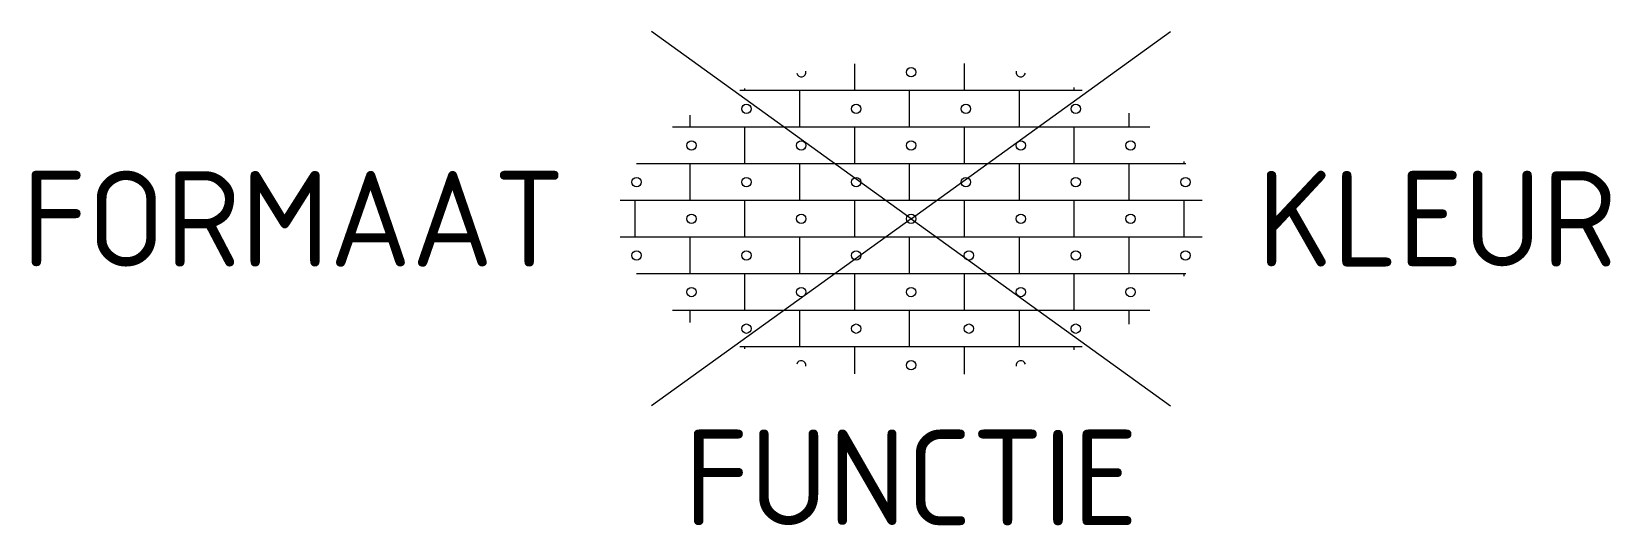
# Model space of a CAD drawing. Header units: metres. Extents: x -16.6 to 13.2, y -5.8 to 3.5.
import ezdxf
from ezdxf.enums import TextEntityAlignment as Align

# ---------------------------------------------------------------- set-up
doc = ezdxf.new("R2010")
doc.units = ezdxf.units.M
doc.styles.add('NLCS-ISO', font='NLCS-ISO.ttf')

msp = doc.modelspace()

# ---------------------------------------------------------------- linework, layer by layer
for p, q in [((0, 0), (-4.895, 3.524)), ((0, 0), (4.895, 3.524)), ((-1.063, 2.415), (-1.063, 2.919)), ((1.007, 2.415), (1.007, 2.925)), ((3.227, 2.415), (-3.227, 2.415)), ((-3.133, 2.415), (-3.133, 2.451)), ((-2.098, 1.725), (-2.098, 2.415)), ((-0.028, 1.725), (-0.028, 2.415)), ((2.042, 1.725), (2.042, 2.415)), ((3.077, 2.415), (3.077, 2.471)), ((-4.168, 1.725), (-4.168, 1.953)), ((4.112, 1.725), (4.112, 1.987)), ((4.501, 1.725), (-4.501, 1.725)), ((-3.133, 1.035), (-3.133, 1.725)), ((-1.063, 1.035), (-1.063, 1.725)), ((1.007, 1.035), (1.007, 1.725)), ((3.077, 1.035), (3.077, 1.725)), ((5.18, 1.035), (-5.18, 1.035)), ((-4.168, 0.345), (-4.168, 1.035)), ((-2.098, 0.345), (-2.098, 1.035)), ((-0.028, 0.345), (-0.028, 1.035)), ((2.042, 0.345), (2.042, 1.035)), ((4.112, 0.345), (4.112, 1.035)), ((5.147, 1.035), (5.147, 1.081)), ((5.488, 0.345), (-5.488, 0.345)), ((-5.203, -0.345), (-5.203, 0.345)), ((-3.133, -0.345), (-3.133, 0.345)), ((-1.063, -0.345), (-1.063, 0.345)), ((1.007, -0.345), (1.007, 0.345)), ((3.077, -0.345), (3.077, 0.345)), ((5.147, -0.345), (5.147, 0.345)), ((0, 0), (-4.895, -3.524)), ((0, 0), (4.895, -3.524)), ((5.488, -0.345), (-5.488, -0.345)), ((-4.168, -1.035), (-4.168, -0.345)), ((-2.098, -1.035), (-2.098, -0.345)), ((-0.028, -1.035), (-0.028, -0.345)), ((2.042, -1.035), (2.042, -0.345)), ((4.112, -1.035), (4.112, -0.345)), ((5.18, -1.035), (-5.18, -1.035)), ((-3.133, -1.725), (-3.133, -1.035)), ((-1.063, -1.725), (-1.063, -1.035)), ((1.007, -1.725), (1.007, -1.035)), ((3.077, -1.725), (3.077, -1.035)), ((5.147, -1.081), (5.147, -1.035)), ((4.501, -1.725), (-4.501, -1.725)), ((-4.168, -1.953), (-4.168, -1.725)), ((-2.098, -2.415), (-2.098, -1.725)), ((-0.028, -2.415), (-0.028, -1.725)), ((2.042, -2.415), (2.042, -1.725)), ((4.112, -1.987), (4.112, -1.725)), ((3.227, -2.415), (-3.227, -2.415)), ((-3.133, -2.451), (-3.133, -2.415)), ((-1.063, -2.919), (-1.063, -2.415)), ((1.007, -2.925), (1.007, -2.415)), ((3.077, -2.471), (3.077, -2.415))]:
    msp.add_line(p, q)
for centre in [(0, 2.76), (-3.105, 2.07), (-1.035, 2.07), (1.035, 2.07), (3.105, 2.07), (-4.14, 1.38), (-2.07, 1.38), (0, 1.38), (2.07, 1.38), (4.14, 1.38), (-5.175, 0.69), (-3.105, 0.69), (-1.035, 0.69), (1.035, 0.69), (3.105, 0.69), (5.175, 0.69), (-4.14, 0), (-2.07, 0), (0, 0), (2.07, 0), (4.14, 0), (-5.175, -0.69), (-3.105, -0.69), (-1.035, -0.69), (1.091, -0.69), (3.105, -0.69), (5.175, -0.69), (-4.14, -1.38), (-2.07, -1.38), (0, -1.38), (2.07, -1.38), (4.14, -1.38), (-3.105, -2.07), (-1.035, -2.07), (1.091, -2.07), (3.105, -2.07), (0, -2.76)]:
    msp.add_circle(centre, 0.0881)
for centre, start, end in [((-2.07, 2.76), 193.6381, 10.9111), ((2.07, 2.76), 169.0889, 346.3619), ((-2.07, -2.76), 349.0889, 166.3619), ((2.07, -2.76), 13.6381, 190.9111)]:
    msp.add_arc(centre, 0.0881, start, end)

# ---------------------------------------------------------------- texts
at = {"style": 'NLCS-ISO'}
msp.add_attdef('FORMAAT', text='DF', height=1.8, dxfattribs=at).set_placement((-6.525, 0), align=Align.MIDDLE_RIGHT)
msp.add_attdef('KLEUR', text='RD', height=1.8, dxfattribs=at).set_placement((6.525, 0), align=Align.MIDDLE_LEFT)
at = {"style": 'NLCS-ISO', "flags": 1}
msp.add_attdef('FUNCTIE', text='', height=1.8, dxfattribs=at).set_placement((0, -3.975), align=Align.TOP_CENTER)

doc.saveas('drawing.dxf')
